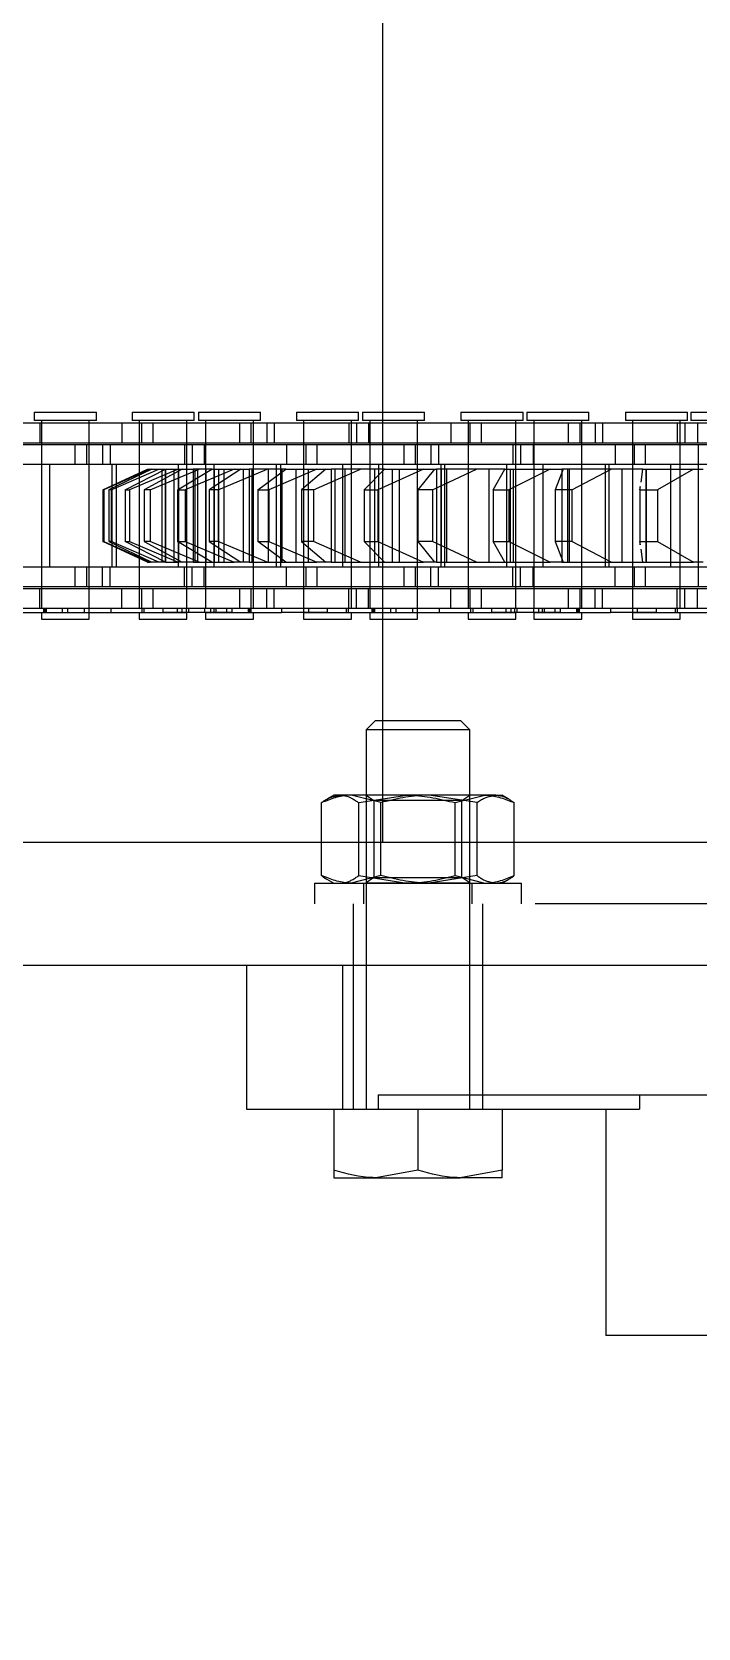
# Model space of a CAD drawing. Header units: metres. Extents: x 0 to 21025, y 0 to 14850.
# Drawn here: x 6303.2 to 6354.6, y 8995.4 to 9118.8 of the extents above; entities that cross this region are included whole.
import ezdxf

# ---------------------------------------------------------------- set-up
doc = ezdxf.new("R2010")
doc.units = ezdxf.units.M
doc.header["$LTSCALE"] = 25
doc.linetypes.add('HIDDEN2', pattern=[4.7625, 3.175, -1.5875])
for name, color, linetype in [('SL1', 8, 'Continuous'), ('SL4', 4, 'Continuous'), ('ST1', 7, 'HIDDEN2')]:
    doc.layers.add(name, color=color, linetype=linetype)

msp = doc.modelspace()

# ---------------------------------------------------------------- linework, layer by layer
at = {"layer": 'SL1'}
for radius, start, end in [(1215.5, 107.106787, 166.785047), (1170.7, 106.690475, 164.690823), (1164.35, 106.913784, 164.513299), (1158.35, 107.10294, 164.435358)]:
    msp.add_arc((6782.517, 8419.394), radius, start, end, dxfattribs=at)
at = {"layer": 'SL4'}
for p, q in [((6330.277, 9121.384), (6330.277, 9056.144)), ((5540.514, 9056.144), (6330.277, 9056.144)), ((6330.277, 9056.144), (6485.517, 9056.144)), ((6490.517, 9046.619), (5540.514, 9046.619)), ((6319.764, 9046.619), (6319.764, 9035.519)), ((6327.192, 9046.619), (6327.192, 9035.519)), ((6329.947, 9036.629), (6329.947, 9035.519)), ((6329.947, 9036.629), (6367.135, 9036.629)), ((6350.119, 9036.629), (6350.119, 9035.519)), ((6319.764, 9035.519), (6327.192, 9035.519)), ((6326.514, 9035.519), (6326.514, 9030.799)), ((6327.192, 9035.519), (6329.947, 9035.519)), ((6329.947, 9035.519), (6350.119, 9035.519)), ((6333.014, 9035.519), (6333.014, 9030.799)), ((6339.514, 9035.519), (6339.514, 9030.799)), ((6347.514, 9035.519), (6347.514, 9018.019)), ((6333.014, 9030.799), (6329.764, 9030.219)), ((6339.514, 9030.799), (6336.264, 9030.219)), ((6326.514, 9030.219), (6329.764, 9030.219)), ((6329.764, 9030.219), (6336.264, 9030.219)), ((6339.514, 9030.219), (6336.264, 9030.219)), ((6417.514, 9018.019), (6347.514, 9018.019))]:
    msp.add_line(p, q, dxfattribs=at)
for points, knots in [([(6329.764, 9030.219), (6329.687, 9030.219), (6328.59, 9030.227), (6327.514, 9030.524), (6326.514, 9030.799)], [0, 0, 0, 0, 0.0702148, 1, 1, 1, 1]), ([(6326.514, 9030.799), (6326.514, 9030.564), (6326.514, 9030.254), (6326.514, 9030.226), (6326.514, 9030.219)], [0, 0, 0, 0, 0.7581486, 1, 1, 1, 1]), ([(6336.264, 9030.219), (6336.187, 9030.219), (6335.09, 9030.227), (6334.014, 9030.524), (6333.014, 9030.799)], [0, 0, 0, 0, 0.07021477, 1, 1, 1, 1]), ([(6339.514, 9030.219), (6339.514, 9030.226), (6339.514, 9030.254), (6339.514, 9030.564), (6339.514, 9030.799)], [0, 0, 0, 0, 0.2418514, 1, 1, 1, 1])]:
    msp.add_open_spline(points, degree=3, knots=knots, dxfattribs=at)
at = {"layer": 'ST1'}
for p, q in [((6294.709, 9088.541), (6303.804, 9088.541)), ((6303.38, 9089.384), (6308.177, 9089.384)), ((6303.38, 9089.384), (6303.38, 9088.725)), ((6303.384, 9088.725), (6303.38, 9088.725)), ((6308.177, 9088.725), (6303.384, 9088.725)), ((6303.804, 9088.541), (6303.804, 9087.021)), ((6303.804, 9088.541), (6310.154, 9088.541)), ((6303.933, 9088.725), (6303.933, 9074.227)), ((6303.933, 9088.541), (6303.933, 9087.021)), ((6307.623, 9074.227), (6307.623, 9088.725)), ((6307.623, 9087.021), (6307.623, 9088.541)), ((6308.177, 9088.725), (6308.177, 9089.384)), ((6310.154, 9088.541), (6310.154, 9087.021)), ((6310.154, 9088.541), (6319.249, 9088.541)), ((6310.931, 9089.384), (6315.728, 9089.384)), ((6310.931, 9089.384), (6310.931, 9088.725)), ((6315.728, 9088.725), (6310.931, 9088.725)), ((6311.484, 9088.725), (6311.484, 9074.227)), ((6311.484, 9088.541), (6311.484, 9087.021)), ((6311.698, 9087.021), (6311.698, 9088.541)), ((6312.537, 9088.541), (6312.537, 9087.021)), ((6315.174, 9074.227), (6315.174, 9088.725)), ((6315.174, 9087.021), (6315.174, 9088.541)), ((6315.728, 9088.725), (6315.728, 9089.384)), ((6316.058, 9089.384), (6320.855, 9089.384)), ((6316.058, 9089.384), (6316.058, 9088.725)), ((6316.062, 9088.725), (6316.058, 9088.725)), ((6320.855, 9088.725), (6316.062, 9088.725)), ((6316.612, 9088.725), (6316.612, 9074.227)), ((6316.612, 9088.541), (6316.612, 9087.021)), ((6319.249, 9088.541), (6320.109, 9088.541)), ((6319.249, 9087.021), (6319.249, 9088.541)), ((6320.109, 9088.541), (6329.204, 9088.541)), ((6320.109, 9088.541), (6320.109, 9087.021)), ((6320.302, 9074.227), (6320.302, 9088.725)), ((6320.302, 9087.021), (6320.302, 9088.541)), ((6320.855, 9088.725), (6320.855, 9089.384)), ((6321.334, 9088.541), (6321.334, 9087.021)), ((6321.918, 9088.541), (6321.918, 9087.021)), ((6323.631, 9089.384), (6328.428, 9089.384)), ((6323.631, 9089.384), (6323.631, 9088.725)), ((6328.428, 9088.725), (6323.631, 9088.725)), ((6324.184, 9088.725), (6324.184, 9074.227)), ((6324.184, 9088.541), (6324.184, 9087.021)), ((6327.673, 9088.541), (6327.673, 9087.021)), ((6327.874, 9074.227), (6327.874, 9088.725)), ((6327.874, 9087.021), (6327.874, 9088.541)), ((6328.258, 9088.541), (6328.258, 9087.021)), ((6328.428, 9088.725), (6328.428, 9089.384)), ((6328.736, 9089.384), (6333.533, 9089.384)), ((6328.736, 9089.384), (6328.736, 9088.725)), ((6328.741, 9088.725), (6328.736, 9088.725)), ((6333.533, 9088.725), (6328.741, 9088.725)), ((6329.204, 9088.541), (6329.204, 9087.021)), ((6329.204, 9088.541), (6335.554, 9088.541)), ((6329.29, 9088.725), (6329.29, 9074.227)), ((6329.29, 9088.541), (6329.29, 9087.021)), ((6332.98, 9074.227), (6332.98, 9088.725)), ((6332.98, 9087.021), (6332.98, 9088.541)), ((6333.533, 9088.725), (6333.533, 9089.384)), ((6335.554, 9088.541), (6335.554, 9087.021)), ((6335.554, 9088.541), (6344.649, 9088.541)), ((6336.331, 9089.384), (6341.128, 9089.384)), ((6336.331, 9089.384), (6336.331, 9088.725)), ((6341.128, 9088.725), (6336.331, 9088.725)), ((6336.884, 9088.725), (6336.884, 9074.227)), ((6336.884, 9088.541), (6336.884, 9087.021)), ((6337.055, 9087.021), (6337.055, 9088.541)), ((6337.893, 9088.541), (6337.893, 9087.021)), ((6340.574, 9074.227), (6340.574, 9088.725)), ((6340.574, 9087.021), (6340.574, 9088.541)), ((6341.128, 9088.725), (6341.128, 9089.384)), ((6341.415, 9089.384), (6346.212, 9089.384)), ((6341.415, 9089.384), (6341.415, 9088.725)), ((6341.419, 9088.725), (6341.415, 9088.725)), ((6346.212, 9088.725), (6341.419, 9088.725)), ((6341.968, 9088.725), (6341.968, 9074.227)), ((6341.968, 9088.541), (6341.968, 9087.021)), ((6344.649, 9088.541), (6345.509, 9088.541)), ((6344.649, 9087.021), (6344.649, 9088.541)), ((6345.509, 9088.541), (6354.604, 9088.541)), ((6345.509, 9088.541), (6345.509, 9087.021)), ((6345.658, 9074.227), (6345.658, 9088.725)), ((6345.658, 9087.021), (6345.658, 9088.541)), ((6346.212, 9088.725), (6346.212, 9089.384)), ((6346.691, 9088.541), (6346.691, 9087.021)), ((6347.275, 9088.541), (6347.275, 9087.021)), ((6349.031, 9089.384), (6353.828, 9089.384)), ((6349.031, 9089.384), (6349.031, 9088.725)), ((6353.828, 9088.725), (6349.031, 9088.725)), ((6349.584, 9088.725), (6349.584, 9074.227)), ((6349.584, 9088.541), (6349.584, 9087.021)), ((6353.03, 9088.541), (6353.03, 9087.021)), ((6353.274, 9074.227), (6353.274, 9088.725)), ((6353.274, 9087.021), (6353.274, 9088.541)), ((6353.614, 9088.541), (6353.614, 9087.021)), ((6353.828, 9088.725), (6353.828, 9089.384)), ((6354.093, 9089.384), (6358.89, 9089.384)), ((6354.093, 9089.384), (6354.093, 9088.725)), ((6354.097, 9088.725), (6354.093, 9088.725)), ((6358.89, 9088.725), (6354.097, 9088.725)), ((6354.604, 9088.541), (6354.604, 9087.021)), ((6354.604, 9088.541), (6360.954, 9088.541)), ((6294.709, 9087.021), (6303.804, 9087.021)), ((6297.454, 9086.869), (6306.549, 9086.869)), ((6303.804, 9087.021), (6310.154, 9087.021)), ((6303.933, 9086.869), (6303.933, 9085.349)), ((6306.549, 9086.869), (6307.409, 9086.869)), ((6306.549, 9085.349), (6306.549, 9086.869)), ((6307.409, 9086.869), (6316.504, 9086.869)), ((6307.409, 9086.869), (6307.409, 9085.349)), ((6307.623, 9085.349), (6307.623, 9086.869)), ((6308.656, 9086.869), (6308.656, 9085.349)), ((6309.24, 9086.869), (6309.24, 9085.349)), ((6310.154, 9087.021), (6319.249, 9087.021)), ((6311.484, 9086.869), (6311.484, 9085.349)), ((6314.995, 9086.869), (6314.995, 9085.349)), ((6315.174, 9085.349), (6315.174, 9086.869)), ((6315.579, 9086.869), (6315.579, 9085.349)), ((6316.504, 9086.869), (6316.504, 9085.349)), ((6316.504, 9086.869), (6322.854, 9086.869)), ((6316.612, 9086.869), (6316.612, 9085.349)), ((6319.249, 9087.021), (6320.109, 9087.021)), ((6320.109, 9087.021), (6329.204, 9087.021)), ((6320.302, 9085.349), (6320.302, 9086.869)), ((6322.854, 9086.869), (6322.854, 9085.349)), ((6322.854, 9086.869), (6331.949, 9086.869)), ((6324.184, 9086.869), (6324.184, 9085.349)), ((6324.377, 9085.349), (6324.377, 9086.869)), ((6325.215, 9086.869), (6325.215, 9085.349)), ((6327.874, 9085.349), (6327.874, 9086.869)), ((6329.204, 9087.021), (6335.554, 9087.021)), ((6329.29, 9086.869), (6329.29, 9085.349)), ((6331.949, 9086.869), (6332.809, 9086.869)), ((6331.949, 9085.349), (6331.949, 9086.869)), ((6332.809, 9086.869), (6341.904, 9086.869)), ((6332.809, 9086.869), (6332.809, 9085.349)), ((6332.98, 9085.349), (6332.98, 9086.869)), ((6334.012, 9086.869), (6334.012, 9085.349)), ((6334.597, 9086.869), (6334.597, 9085.349)), ((6335.554, 9087.021), (6344.649, 9087.021)), ((6336.884, 9086.869), (6336.884, 9085.349)), ((6340.352, 9086.869), (6340.352, 9085.349)), ((6340.574, 9085.349), (6340.574, 9086.869)), ((6340.936, 9086.869), (6340.936, 9085.349)), ((6341.904, 9086.869), (6341.904, 9085.349)), ((6341.904, 9086.869), (6348.254, 9086.869)), ((6341.968, 9086.869), (6341.968, 9085.349)), ((6344.649, 9087.021), (6345.509, 9087.021)), ((6345.509, 9087.021), (6354.604, 9087.021)), ((6345.658, 9085.349), (6345.658, 9086.869)), ((6348.254, 9086.869), (6348.254, 9085.349)), ((6348.254, 9086.869), (6357.349, 9086.869)), ((6349.584, 9086.869), (6349.584, 9085.349)), ((6349.733, 9085.349), (6349.733, 9086.869)), ((6350.571, 9086.869), (6350.571, 9085.349)), ((6353.274, 9085.349), (6353.274, 9086.869)), ((6354.604, 9087.021), (6360.954, 9087.021)), ((6354.646, 9086.869), (6354.646, 9085.349)), ((6297.454, 9085.349), (6306.549, 9085.349)), ((6303.933, 9085.349), (6303.933, 9077.419)), ((6304.589, 9077.419), (6304.589, 9085.349)), ((6306.549, 9085.349), (6307.409, 9085.349)), ((6307.409, 9085.349), (6316.504, 9085.349)), ((6307.623, 9077.419), (6307.623, 9085.349)), ((6308.675, 9083.384), (6312.128, 9084.984)), ((6312.346, 9084.984), (6308.75, 9083.384)), ((6312.454, 9084.984), (6309.135, 9083.384)), ((6309.328, 9083.384), (6313.009, 9084.984)), ((6309.369, 9085.349), (6309.369, 9077.419)), ((6309.738, 9077.419), (6309.738, 9085.349)), ((6310.394, 9083.384), (6313.509, 9084.984)), ((6314.495, 9084.984), (6310.737, 9083.384)), ((6311.484, 9085.349), (6311.484, 9077.419)), ((6314.813, 9084.984), (6311.878, 9083.384)), ((6312.128, 9084.984), (6312.346, 9084.984)), ((6312.333, 9083.384), (6316.124, 9084.984)), ((6312.346, 9084.984), (6313.481, 9084.984)), ((6313.232, 9084.984), (6313.232, 9077.784)), ((6313.481, 9084.984), (6313.481, 9077.784)), ((6313.509, 9084.984), (6314.495, 9084.984)), ((6313.526, 9084.984), (6313.526, 9077.784)), ((6314.159, 9084.984), (6314.159, 9077.784)), ((6314.432, 9083.384), (6317.108, 9084.984)), ((6314.495, 9084.984), (6315.654, 9084.984)), ((6314.497, 9085.349), (6314.497, 9077.419)), ((6314.532, 9084.984), (6314.532, 9077.784)), ((6318.829, 9084.984), (6315.03, 9083.384)), ((6315.174, 9077.419), (6315.174, 9085.349)), ((6315.654, 9084.984), (6315.654, 9077.784)), ((6317.108, 9084.984), (6315.654, 9084.984)), ((6315.789, 9084.984), (6315.789, 9077.784)), ((6316.008, 9077.784), (6316.008, 9084.984)), ((6316.504, 9085.349), (6322.854, 9085.349)), ((6316.612, 9085.349), (6316.612, 9077.419)), ((6316.647, 9077.784), (6316.647, 9084.984)), ((6319.348, 9084.984), (6316.891, 9083.384)), ((6317.108, 9084.984), (6318.829, 9084.984)), ((6317.283, 9084.984), (6317.283, 9077.784)), ((6317.289, 9077.419), (6317.289, 9085.349)), ((6317.595, 9083.384), (6321.373, 9084.984)), ((6317.634, 9077.784), (6317.634, 9084.984)), ((6318.017, 9084.984), (6318.017, 9077.784)), ((6318.829, 9084.984), (6319.976, 9084.984)), ((6319.532, 9077.784), (6319.532, 9084.984)), ((6319.976, 9084.984), (6319.976, 9077.784)), ((6322.809, 9084.984), (6319.976, 9084.984)), ((6320.197, 9084.984), (6320.197, 9077.784)), ((6320.302, 9077.419), (6320.302, 9085.349)), ((6320.658, 9083.384), (6322.809, 9084.984)), ((6321.475, 9077.784), (6321.475, 9084.984)), ((6325.21, 9084.984), (6321.492, 9083.384)), ((6322.069, 9085.349), (6322.069, 9077.419)), ((6322.417, 9077.419), (6322.417, 9085.349)), ((6322.504, 9084.984), (6322.504, 9077.784)), ((6322.809, 9084.984), (6325.21, 9084.984)), ((6322.854, 9085.349), (6331.949, 9085.349)), ((6323.574, 9084.984), (6323.574, 9077.784)), ((6325.913, 9084.984), (6324.014, 9083.384)), ((6324.184, 9085.349), (6324.184, 9077.419)), ((6324.57, 9077.784), (6324.57, 9084.984)), ((6324.943, 9083.384), (6328.587, 9084.984)), ((6325.21, 9084.984), (6326.308, 9084.984)), ((6326.308, 9084.984), (6326.308, 9077.784)), ((6330.429, 9084.984), (6326.308, 9084.984)), ((6326.607, 9084.984), (6326.607, 9077.784)), ((6327.175, 9085.349), (6327.175, 9077.419)), ((6327.406, 9077.784), (6327.406, 9084.984)), ((6327.874, 9077.419), (6327.874, 9085.349)), ((6328.873, 9083.384), (6330.429, 9084.984)), ((6329.29, 9085.349), (6329.29, 9077.419)), ((6329.653, 9084.984), (6329.653, 9077.784)), ((6333.433, 9084.984), (6329.915, 9083.384)), ((6329.989, 9077.419), (6329.989, 9085.349)), ((6330.429, 9084.984), (6333.433, 9084.984)), ((6331.026, 9084.984), (6331.026, 9077.784)), ((6331.599, 9077.784), (6331.599, 9084.984)), ((6331.949, 9085.349), (6332.809, 9085.349)), ((6332.809, 9085.349), (6341.904, 9085.349)), ((6332.98, 9077.419), (6332.98, 9085.349)), ((6334.297, 9084.984), (6333.017, 9083.384)), ((6333.433, 9084.984), (6334.447, 9084.984)), ((6334.141, 9083.384), (6337.535, 9084.984)), ((6334.447, 9084.984), (6334.447, 9077.784)), ((6339.724, 9084.984), (6334.447, 9084.984)), ((6334.769, 9085.349), (6334.769, 9077.419)), ((6334.815, 9084.984), (6334.815, 9077.784)), ((6335.095, 9077.419), (6335.095, 9085.349)), ((6335.236, 9077.784), (6335.236, 9084.984)), ((6336.884, 9085.349), (6336.884, 9077.419)), ((6338.501, 9084.984), (6338.501, 9077.784)), ((6338.811, 9083.384), (6339.724, 9084.984)), ((6339.724, 9084.984), (6343.233, 9084.984)), ((6339.853, 9085.349), (6339.853, 9077.419)), ((6343.233, 9084.984), (6340.029, 9083.384)), ((6340.134, 9084.984), (6340.134, 9077.784)), ((6340.393, 9077.784), (6340.393, 9084.984)), ((6340.574, 9077.419), (6340.574, 9085.349)), ((6341.904, 9085.349), (6348.254, 9085.349)), ((6341.968, 9085.349), (6341.968, 9077.419)), ((6342.689, 9077.419), (6342.689, 9085.349)), ((6343.233, 9084.984), (6344.13, 9084.984)), ((6344.232, 9084.984), (6343.611, 9083.384)), ((6344.13, 9084.984), (6344.13, 9077.784)), ((6350.393, 9084.984), (6344.13, 9084.984)), ((6344.555, 9084.984), (6344.555, 9077.784)), ((6344.715, 9077.784), (6344.715, 9084.984)), ((6344.894, 9083.384), (6347.928, 9084.984)), ((6345.658, 9077.419), (6345.658, 9085.349)), ((6347.469, 9085.349), (6347.469, 9077.419)), ((6347.773, 9077.419), (6347.773, 9085.349)), ((6348.254, 9085.349), (6357.349, 9085.349)), ((6348.764, 9084.984), (6348.764, 9077.784)), ((6349.584, 9085.349), (6349.584, 9077.419)), ((6350.242, 9083.975), (6350.393, 9084.984)), ((6350.393, 9084.984), (6354.296, 9084.984)), ((6350.603, 9084.984), (6350.603, 9077.784)), ((6350.669, 9077.784), (6350.669, 9084.984)), ((6354.296, 9084.984), (6351.509, 9083.384)), ((6352.531, 9085.349), (6352.531, 9077.419)), ((6353.274, 9077.419), (6353.274, 9085.349)), ((6354.296, 9084.984), (6355.048, 9084.984)), ((6354.646, 9085.349), (6354.646, 9077.419)), ((6308.675, 9083.384), (6308.75, 9083.384)), ((6308.675, 9083.384), (6308.675, 9079.384)), ((6308.75, 9083.384), (6308.75, 9079.384)), ((6309.135, 9083.384), (6309.135, 9079.384)), ((6309.328, 9083.384), (6309.135, 9083.384)), ((6309.328, 9083.384), (6309.328, 9079.384)), ((6310.394, 9083.384), (6310.737, 9083.384)), ((6310.394, 9083.384), (6310.394, 9079.384)), ((6310.737, 9083.384), (6310.737, 9079.384)), ((6311.878, 9083.384), (6311.878, 9079.384)), ((6312.333, 9083.384), (6311.878, 9083.384)), ((6312.333, 9083.384), (6312.333, 9079.384)), ((6314.432, 9083.384), (6315.03, 9083.384)), ((6314.432, 9083.384), (6314.432, 9079.384)), ((6315.03, 9083.384), (6315.03, 9079.384)), ((6316.891, 9083.384), (6316.891, 9079.384)), ((6317.595, 9083.384), (6316.891, 9083.384)), ((6317.595, 9083.384), (6317.595, 9079.384)), ((6320.658, 9083.384), (6321.492, 9083.384)), ((6320.658, 9083.384), (6320.658, 9079.384)), ((6321.492, 9083.384), (6321.492, 9079.384)), ((6324.014, 9083.384), (6324.014, 9079.384)), ((6324.943, 9083.384), (6324.014, 9083.384)), ((6324.943, 9083.384), (6324.943, 9079.384)), ((6328.873, 9083.384), (6328.873, 9079.384)), ((6328.873, 9083.384), (6329.915, 9083.384)), ((6329.915, 9083.384), (6329.915, 9079.384)), ((6333.017, 9083.384), (6333.017, 9079.384)), ((6334.141, 9083.384), (6333.017, 9083.384)), ((6334.141, 9083.384), (6334.141, 9079.384)), ((6338.811, 9083.384), (6340.029, 9083.384)), ((6338.811, 9083.384), (6338.811, 9079.384)), ((6340.029, 9083.384), (6340.029, 9079.384)), ((6343.611, 9083.384), (6343.611, 9079.384)), ((6344.894, 9083.384), (6343.611, 9083.384)), ((6344.894, 9083.384), (6344.894, 9079.384)), ((6350.146, 9083.629), (6350.146, 9079.138)), ((6350.154, 9083.384), (6350.191, 9083.629)), ((6350.154, 9083.384), (6350.154, 9079.384)), ((6350.154, 9083.384), (6351.509, 9083.384)), ((6351.509, 9083.384), (6351.509, 9079.384)), ((6312.128, 9077.784), (6308.675, 9079.384)), ((6308.675, 9079.384), (6308.75, 9079.384)), ((6308.75, 9079.384), (6312.346, 9077.784)), ((6309.135, 9079.384), (6312.454, 9077.784)), ((6309.328, 9079.384), (6309.135, 9079.384)), ((6313.009, 9077.784), (6309.328, 9079.384)), ((6313.509, 9077.784), (6310.394, 9079.384)), ((6310.394, 9079.384), (6310.737, 9079.384)), ((6310.737, 9079.384), (6314.495, 9077.784)), ((6311.878, 9079.384), (6314.813, 9077.784)), ((6312.333, 9079.384), (6311.878, 9079.384)), ((6316.124, 9077.784), (6312.333, 9079.384)), ((6317.108, 9077.784), (6314.432, 9079.384)), ((6314.432, 9079.384), (6315.03, 9079.384)), ((6315.03, 9079.384), (6318.829, 9077.784)), ((6316.891, 9079.384), (6319.348, 9077.784)), ((6317.595, 9079.384), (6316.891, 9079.384)), ((6321.373, 9077.784), (6317.595, 9079.384)), ((6322.809, 9077.784), (6320.658, 9079.384)), ((6320.658, 9079.384), (6321.492, 9079.384)), ((6321.492, 9079.384), (6325.21, 9077.784)), ((6324.014, 9079.384), (6325.913, 9077.784)), ((6324.943, 9079.384), (6324.014, 9079.384)), ((6328.587, 9077.784), (6324.943, 9079.384)), ((6330.429, 9077.784), (6328.873, 9079.384)), ((6328.873, 9079.384), (6329.915, 9079.384)), ((6329.915, 9079.384), (6333.433, 9077.784)), ((6333.017, 9079.384), (6334.297, 9077.784)), ((6334.141, 9079.384), (6333.017, 9079.384)), ((6337.535, 9077.784), (6334.141, 9079.384)), ((6338.811, 9079.384), (6340.029, 9079.384)), ((6339.724, 9077.784), (6338.811, 9079.384)), ((6340.029, 9079.384), (6343.233, 9077.784)), ((6343.611, 9079.384), (6344.232, 9077.784)), ((6344.894, 9079.384), (6343.611, 9079.384)), ((6347.928, 9077.784), (6344.894, 9079.384)), ((6350.154, 9079.384), (6351.509, 9079.384)), ((6350.191, 9079.138), (6350.154, 9079.384)), ((6350.393, 9077.784), (6350.242, 9078.792)), ((6351.509, 9079.384), (6354.296, 9077.784)), ((6297.454, 9077.419), (6306.549, 9077.419)), ((6303.933, 9077.419), (6303.933, 9075.899)), ((6306.549, 9077.419), (6307.409, 9077.419)), ((6306.549, 9075.899), (6306.549, 9077.419)), ((6307.409, 9077.419), (6316.504, 9077.419)), ((6307.409, 9077.419), (6307.409, 9075.899)), ((6307.623, 9075.899), (6307.623, 9077.419)), ((6308.656, 9075.899), (6308.656, 9077.419)), ((6309.24, 9075.899), (6309.24, 9077.419)), ((6311.484, 9077.419), (6311.484, 9075.899)), ((6312.128, 9077.784), (6312.346, 9077.784)), ((6313.481, 9077.784), (6312.346, 9077.784)), ((6313.509, 9077.784), (6314.495, 9077.784)), ((6315.654, 9077.784), (6314.495, 9077.784)), ((6314.995, 9075.899), (6314.995, 9077.419)), ((6315.174, 9075.899), (6315.174, 9077.419)), ((6315.579, 9075.899), (6315.579, 9077.419)), ((6315.654, 9077.784), (6317.108, 9077.784)), ((6316.504, 9075.899), (6316.504, 9077.419)), ((6316.504, 9077.419), (6322.854, 9077.419)), ((6316.612, 9077.419), (6316.612, 9075.899)), ((6317.108, 9077.784), (6318.829, 9077.784)), ((6319.976, 9077.784), (6318.829, 9077.784)), ((6319.976, 9077.784), (6322.809, 9077.784)), ((6320.302, 9075.899), (6320.302, 9077.419)), ((6322.809, 9077.784), (6325.21, 9077.784)), ((6322.854, 9075.899), (6322.854, 9077.419)), ((6322.854, 9077.419), (6331.949, 9077.419)), ((6324.184, 9077.419), (6324.184, 9075.899)), ((6324.377, 9075.899), (6324.377, 9077.419)), ((6326.308, 9077.784), (6325.21, 9077.784)), ((6325.215, 9077.419), (6325.215, 9075.899)), ((6326.308, 9077.784), (6330.429, 9077.784)), ((6327.874, 9075.899), (6327.874, 9077.419)), ((6329.29, 9077.419), (6329.29, 9075.899)), ((6330.429, 9077.784), (6333.433, 9077.784)), ((6331.949, 9077.419), (6332.809, 9077.419)), ((6331.949, 9075.899), (6331.949, 9077.419)), ((6332.809, 9077.419), (6341.904, 9077.419)), ((6332.809, 9077.419), (6332.809, 9075.899)), ((6332.98, 9075.899), (6332.98, 9077.419)), ((6334.447, 9077.784), (6333.433, 9077.784)), ((6334.012, 9075.899), (6334.012, 9077.419)), ((6334.447, 9077.784), (6339.724, 9077.784)), ((6334.597, 9075.899), (6334.597, 9077.419)), ((6336.884, 9077.419), (6336.884, 9075.899)), ((6339.724, 9077.784), (6343.233, 9077.784)), ((6340.352, 9075.899), (6340.352, 9077.419)), ((6340.574, 9075.899), (6340.574, 9077.419)), ((6340.936, 9075.899), (6340.936, 9077.419)), ((6341.904, 9075.899), (6341.904, 9077.419)), ((6341.904, 9077.419), (6348.254, 9077.419)), ((6341.968, 9077.419), (6341.968, 9075.899)), ((6344.13, 9077.784), (6343.233, 9077.784)), ((6344.13, 9077.784), (6350.393, 9077.784)), ((6345.658, 9075.899), (6345.658, 9077.419)), ((6348.254, 9075.899), (6348.254, 9077.419)), ((6348.254, 9077.419), (6357.349, 9077.419)), ((6349.584, 9077.419), (6349.584, 9075.899)), ((6349.733, 9075.899), (6349.733, 9077.419)), ((6350.393, 9077.784), (6354.296, 9077.784)), ((6350.571, 9077.419), (6350.571, 9075.899)), ((6353.274, 9075.899), (6353.274, 9077.419)), ((6355.048, 9077.784), (6354.296, 9077.784)), ((6354.646, 9077.419), (6354.646, 9075.899)), ((6294.709, 9075.747), (6303.804, 9075.747)), ((6297.454, 9075.899), (6306.549, 9075.899)), ((6303.804, 9074.227), (6303.804, 9075.747)), ((6303.804, 9075.747), (6310.154, 9075.747)), ((6303.933, 9075.747), (6303.933, 9074.227)), ((6306.549, 9075.899), (6307.409, 9075.899)), ((6307.409, 9075.899), (6316.504, 9075.899)), ((6307.623, 9073.894), (6307.623, 9075.747)), ((6310.154, 9074.227), (6310.154, 9075.747)), ((6310.154, 9075.747), (6319.249, 9075.747)), ((6311.484, 9075.747), (6311.484, 9074.227)), ((6311.698, 9074.227), (6311.698, 9075.747)), ((6312.537, 9075.747), (6312.537, 9074.227)), ((6315.174, 9074.227), (6315.174, 9075.747)), ((6316.504, 9075.899), (6322.854, 9075.899)), ((6316.612, 9075.747), (6316.612, 9074.227)), ((6319.249, 9075.747), (6320.109, 9075.747)), ((6319.249, 9074.227), (6319.249, 9075.747)), ((6320.109, 9075.747), (6329.204, 9075.747)), ((6320.109, 9075.747), (6320.109, 9074.227)), ((6320.302, 9074.227), (6320.302, 9075.747)), ((6321.334, 9074.227), (6321.334, 9075.747)), ((6321.918, 9074.227), (6321.918, 9075.747)), ((6322.854, 9075.899), (6331.949, 9075.899)), ((6324.184, 9075.747), (6324.184, 9073.894)), ((6327.673, 9074.227), (6327.673, 9075.747)), ((6327.874, 9074.227), (6327.874, 9075.747)), ((6328.258, 9074.227), (6328.258, 9075.747)), ((6329.204, 9074.227), (6329.204, 9075.747)), ((6329.204, 9075.747), (6335.554, 9075.747)), ((6329.29, 9075.747), (6329.29, 9074.227)), ((6331.949, 9075.899), (6332.809, 9075.899)), ((6332.809, 9075.899), (6341.904, 9075.899)), ((6332.98, 9073.894), (6332.98, 9075.747)), ((6335.554, 9074.227), (6335.554, 9075.747)), ((6335.554, 9075.747), (6344.649, 9075.747)), ((6336.884, 9075.747), (6336.884, 9074.227)), ((6337.055, 9074.227), (6337.055, 9075.747)), ((6337.893, 9075.747), (6337.893, 9074.227)), ((6340.574, 9074.227), (6340.574, 9075.747)), ((6341.904, 9075.899), (6348.254, 9075.899)), ((6341.968, 9075.747), (6341.968, 9074.227)), ((6344.649, 9075.747), (6345.509, 9075.747)), ((6344.649, 9074.227), (6344.649, 9075.747)), ((6345.509, 9075.747), (6354.604, 9075.747)), ((6345.509, 9075.747), (6345.509, 9074.227)), ((6345.658, 9074.227), (6345.658, 9075.747)), ((6346.691, 9074.227), (6346.691, 9075.747)), ((6347.275, 9074.227), (6347.275, 9075.747)), ((6348.254, 9075.899), (6357.349, 9075.899)), ((6349.584, 9075.747), (6349.584, 9073.894)), ((6353.03, 9074.227), (6353.03, 9075.747)), ((6353.274, 9074.227), (6353.274, 9075.747)), ((6353.614, 9074.227), (6353.614, 9075.747)), ((6354.604, 9074.227), (6354.604, 9075.747)), ((6354.604, 9075.747), (6360.954, 9075.747)), ((6294.709, 9074.227), (6303.804, 9074.227)), ((6300.629, 9073.894), (6313.329, 9073.894)), ((6303.804, 9074.227), (6310.154, 9074.227)), ((6307.623, 9073.858), (6303.933, 9073.858)), ((6303.933, 9073.858), (6303.933, 9073.384)), ((6304.11, 9073.894), (6304.11, 9074.227)), ((6304.214, 9073.894), (6304.214, 9074.227)), ((6304.302, 9074.227), (6304.302, 9073.858)), ((6305.571, 9073.894), (6305.571, 9074.227)), ((6305.986, 9073.894), (6305.986, 9074.227)), ((6307.254, 9073.858), (6307.254, 9074.227)), ((6307.623, 9073.384), (6307.623, 9073.858)), ((6309.33, 9073.894), (6309.33, 9074.227)), ((6310.154, 9074.227), (6319.249, 9074.227)), ((6315.174, 9073.858), (6311.484, 9073.858)), ((6311.484, 9073.858), (6311.484, 9073.384)), ((6311.71, 9073.894), (6311.71, 9074.227)), ((6311.853, 9074.227), (6311.853, 9073.858)), ((6313.329, 9073.894), (6313.329, 9074.227)), ((6316.56, 9073.894), (6313.329, 9073.894)), ((6314.436, 9073.894), (6314.436, 9074.227)), ((6314.805, 9073.858), (6314.805, 9074.227)), ((6315.145, 9073.894), (6315.145, 9074.227)), ((6315.174, 9073.384), (6315.174, 9073.858)), ((6315.318, 9073.894), (6315.318, 9074.227)), ((6316.56, 9073.894), (6316.56, 9074.227)), ((6318.664, 9073.894), (6316.56, 9073.894)), ((6320.302, 9073.858), (6316.612, 9073.858)), ((6316.612, 9073.858), (6316.612, 9073.384)), ((6316.981, 9074.227), (6316.981, 9073.858)), ((6317.265, 9073.894), (6317.265, 9074.227)), ((6317.438, 9073.894), (6317.438, 9074.227)), ((6318.249, 9073.894), (6318.249, 9074.227)), ((6318.664, 9073.894), (6318.664, 9074.227)), ((6318.664, 9073.894), (6322.477, 9073.894)), ((6319.249, 9074.227), (6320.109, 9074.227)), ((6319.933, 9073.858), (6319.933, 9074.227)), ((6320.021, 9073.894), (6320.021, 9074.227)), ((6320.109, 9074.227), (6329.204, 9074.227)), ((6320.125, 9073.894), (6320.125, 9074.227)), ((6320.302, 9073.384), (6320.302, 9073.858)), ((6322.477, 9074.227), (6322.477, 9073.894)), ((6326.029, 9073.894), (6322.477, 9073.894)), ((6327.874, 9073.858), (6324.184, 9073.858)), ((6324.184, 9073.858), (6324.184, 9073.384)), ((6324.553, 9074.227), (6324.553, 9073.858)), ((6326.029, 9073.894), (6326.029, 9074.227)), ((6326.029, 9073.894), (6338.729, 9073.894)), ((6327.505, 9073.858), (6327.505, 9074.227)), ((6327.648, 9073.894), (6327.648, 9074.227)), ((6327.874, 9073.384), (6327.874, 9073.858)), ((6329.204, 9074.227), (6335.554, 9074.227)), ((6332.98, 9073.858), (6329.29, 9073.858)), ((6329.29, 9073.858), (6329.29, 9073.384)), ((6329.467, 9073.894), (6329.467, 9074.227)), ((6329.57, 9073.894), (6329.57, 9074.227)), ((6329.659, 9074.227), (6329.659, 9073.858)), ((6330.927, 9073.894), (6330.927, 9074.227)), ((6331.343, 9073.894), (6331.343, 9074.227)), ((6332.611, 9073.858), (6332.611, 9074.227)), ((6332.98, 9073.384), (6332.98, 9073.858)), ((6334.687, 9073.894), (6334.687, 9074.227)), ((6335.554, 9074.227), (6344.649, 9074.227)), ((6340.574, 9073.858), (6336.884, 9073.858)), ((6336.884, 9073.858), (6336.884, 9073.384)), ((6337.11, 9073.894), (6337.11, 9074.227)), ((6337.253, 9074.227), (6337.253, 9073.858)), ((6338.729, 9073.894), (6338.729, 9074.227)), ((6341.96, 9073.894), (6338.729, 9073.894)), ((6339.836, 9073.894), (6339.836, 9074.227)), ((6340.205, 9073.858), (6340.205, 9074.227)), ((6340.502, 9073.894), (6340.502, 9074.227)), ((6340.574, 9073.384), (6340.574, 9073.858)), ((6340.674, 9073.894), (6340.674, 9074.227)), ((6341.96, 9073.894), (6341.96, 9074.227)), ((6344.021, 9073.894), (6341.96, 9073.894)), ((6345.658, 9073.858), (6341.968, 9073.858)), ((6341.968, 9073.858), (6341.968, 9073.384)), ((6342.337, 9074.227), (6342.337, 9073.858)), ((6342.622, 9073.894), (6342.622, 9074.227)), ((6342.794, 9073.894), (6342.794, 9074.227)), ((6343.606, 9073.894), (6343.606, 9074.227)), ((6344.021, 9073.894), (6344.021, 9074.227)), ((6344.021, 9073.894), (6347.877, 9073.894)), ((6344.649, 9074.227), (6345.509, 9074.227)), ((6345.289, 9073.858), (6345.289, 9074.227)), ((6345.378, 9073.894), (6345.378, 9074.227)), ((6345.481, 9073.894), (6345.481, 9074.227)), ((6345.509, 9074.227), (6354.604, 9074.227)), ((6345.658, 9073.384), (6345.658, 9073.858)), ((6347.877, 9074.227), (6347.877, 9073.894)), ((6351.429, 9073.894), (6347.877, 9073.894)), ((6353.274, 9073.858), (6349.584, 9073.858)), ((6349.584, 9073.858), (6349.584, 9073.384)), ((6349.953, 9074.227), (6349.953, 9073.858)), ((6351.429, 9073.894), (6351.429, 9074.227)), ((6351.429, 9073.894), (6364.129, 9073.894)), ((6352.905, 9073.858), (6352.905, 9074.227)), ((6353.048, 9073.894), (6353.048, 9074.227)), ((6353.274, 9073.384), (6353.274, 9073.858)), ((6354.604, 9074.227), (6360.954, 9074.227)), ((6303.933, 9073.384), (6307.623, 9073.384)), ((6311.484, 9073.384), (6315.174, 9073.384)), ((6316.612, 9073.384), (6320.302, 9073.384)), ((6324.184, 9073.384), (6327.874, 9073.384)), ((6329.29, 9073.384), (6332.98, 9073.384)), ((6336.884, 9073.384), (6340.574, 9073.384)), ((6341.968, 9073.384), (6345.658, 9073.384)), ((6349.584, 9073.384), (6353.274, 9073.384)), ((6329.705, 9065.519), (6329.014, 9064.828)), ((6336.324, 9065.519), (6329.705, 9065.519)), ((6337.014, 9064.828), (6336.324, 9065.519)), ((6337.014, 9064.828), (6329.014, 9064.828)), ((6329.014, 9064.828), (6329.014, 9035.519)), ((6337.014, 9035.519), (6337.014, 9064.828)), ((6325.572, 9053.562), (6325.572, 9059.201)), ((6326.514, 9059.781), (6325.977, 9059.471)), ((6327.856, 9059.781), (6326.514, 9059.781)), ((6330.139, 9059.201), (6327.856, 9059.781)), ((6333.86, 9059.781), (6327.856, 9059.781)), ((6328.447, 9059.201), (6332.168, 9059.781)), ((6328.447, 9053.562), (6328.447, 9059.201)), ((6329.014, 9059.781), (6329.614, 9059.361)), ((6336.155, 9059.361), (6329.614, 9059.361)), ((6329.614, 9059.361), (6329.614, 9053.427)), ((6330.139, 9053.562), (6330.139, 9059.201)), ((6337.581, 9059.201), (6333.86, 9059.781)), ((6339.018, 9059.781), (6333.86, 9059.781)), ((6335.889, 9059.201), (6338.173, 9059.781)), ((6335.889, 9053.562), (6335.889, 9059.201)), ((6336.414, 9059.361), (6336.155, 9059.361)), ((6336.414, 9059.361), (6337.014, 9059.781)), ((6336.414, 9053.427), (6336.414, 9059.361)), ((6337.581, 9053.562), (6337.581, 9059.201)), ((6339.018, 9059.781), (6339.514, 9059.781)), ((6340.051, 9059.471), (6339.514, 9059.781)), ((6340.456, 9053.562), (6340.456, 9059.201)), ((5540.514, 9056.144), (6330.277, 9056.144)), ((6325.014, 9052.981), (6341.014, 9052.981)), ((6325.014, 9052.981), (6325.014, 9051.381)), ((6325.977, 9053.291), (6326.514, 9052.981)), ((6330.139, 9053.562), (6327.856, 9052.981)), ((6328.447, 9053.562), (6332.168, 9052.981)), ((6328.814, 9052.981), (6328.814, 9051.381)), ((6329.614, 9053.427), (6329.014, 9053.006)), ((6329.014, 9053.006), (6336.709, 9053.006)), ((6329.014, 9053.006), (6329.014, 9052.981)), ((6329.614, 9053.427), (6336.414, 9053.427)), ((6337.581, 9053.562), (6333.86, 9052.981)), ((6335.889, 9053.562), (6338.173, 9052.981)), ((6337.014, 9053.006), (6336.414, 9053.427)), ((6336.709, 9053.006), (6337.014, 9053.006)), ((6337.014, 9052.981), (6337.014, 9053.006)), ((6337.214, 9051.381), (6337.214, 9052.981)), ((6339.514, 9052.981), (6340.051, 9053.291)), ((6341.014, 9051.381), (6341.014, 9052.981)), ((6540.514, 9051.381), (5540.514, 9051.381)), ((6328.014, 9051.381), (6328.014, 9046.619)), ((6338.014, 9046.619), (6338.014, 9051.381)), ((6327.192, 9046.619), (6327.192, 9035.519)), ((6328.014, 9046.619), (6328.014, 9035.519)), ((6338.014, 9035.519), (6338.014, 9046.619))]:
    msp.add_line(p, q, dxfattribs=at)
for points, knots in [([(6327.856, 9059.781), (6327.802, 9059.78), (6327.031, 9059.772), (6326.275, 9059.476), (6325.572, 9059.201)], [0, 0, 0, 0, 0.0702148, 1, 1, 1, 1]), ([(6325.572, 9059.201), (6325.693, 9059.288), (6326.162, 9059.628), (6326.648, 9059.716), (6327.01, 9059.781)], [0, 0, 0, 0, 0.2575513, 1, 1, 1, 1]), ([(6327.01, 9059.781), (6327.141, 9059.772), (6327.627, 9059.74), (6328.101, 9059.429), (6328.447, 9059.201)], [0, 0, 0, 0, 0.2686336, 1, 1, 1, 1]), ([(6333.86, 9059.781), (6333.772, 9059.78), (6332.515, 9059.772), (6331.284, 9059.476), (6330.139, 9059.201)], [0, 0, 0, 0, 0.0702148, 1, 1, 1, 1]), ([(6332.168, 9059.781), (6332.257, 9059.78), (6333.513, 9059.772), (6334.744, 9059.476), (6335.889, 9059.201)], [0, 0, 0, 0, 0.0702148, 1, 1, 1, 1]), ([(6337.581, 9059.201), (6337.702, 9059.288), (6338.17, 9059.628), (6338.657, 9059.716), (6339.018, 9059.781)], [0, 0, 0, 0, 0.2575513, 1, 1, 1, 1]), ([(6338.173, 9059.781), (6338.227, 9059.78), (6338.998, 9059.772), (6339.753, 9059.476), (6340.456, 9059.201)], [0, 0, 0, 0, 0.0702148, 1, 1, 1, 1]), ([(6339.018, 9059.781), (6339.149, 9059.772), (6339.636, 9059.74), (6340.109, 9059.429), (6340.456, 9059.201)], [0, 0, 0, 0, 0.2686336, 1, 1, 1, 1]), ([(6327.856, 9052.981), (6327.802, 9052.982), (6327.031, 9052.99), (6326.275, 9053.286), (6325.572, 9053.562)], [0, 0, 0, 0, 0.07021477, 1, 1, 1, 1]), ([(6325.572, 9053.562), (6325.692, 9053.46), (6325.823, 9053.348), (6325.959, 9053.308), (6325.97, 9053.305)], [0, 0, 0, 0, 0.9148028, 1, 1, 1, 1]), ([(6327.01, 9052.981), (6327.141, 9052.99), (6327.627, 9053.022), (6328.101, 9053.334), (6328.447, 9053.562)], [0, 0, 0, 0, 0.26863361, 1, 1, 1, 1]), ([(6333.86, 9052.981), (6333.772, 9052.982), (6332.515, 9052.99), (6331.284, 9053.286), (6330.139, 9053.562)], [0, 0, 0, 0, 0.07021477, 1, 1, 1, 1]), ([(6332.168, 9052.981), (6332.257, 9052.982), (6333.513, 9052.99), (6334.744, 9053.286), (6335.889, 9053.562)], [0, 0, 0, 0, 0.07021477, 1, 1, 1, 1]), ([(6337.581, 9053.562), (6337.702, 9053.474), (6338.17, 9053.134), (6338.657, 9053.046), (6339.018, 9052.981)], [0, 0, 0, 0, 0.2575513, 1, 1, 1, 1]), ([(6338.173, 9052.981), (6338.227, 9052.982), (6338.998, 9052.99), (6339.753, 9053.286), (6340.456, 9053.562)], [0, 0, 0, 0, 0.07021477, 1, 1, 1, 1]), ([(6339.018, 9052.981), (6339.149, 9052.99), (6339.636, 9053.022), (6340.109, 9053.334), (6340.456, 9053.562)], [0, 0, 0, 0, 0.26863361, 1, 1, 1, 1])]:
    msp.add_open_spline(points, degree=3, knots=knots, dxfattribs=at)

doc.saveas('drawing.dxf')
